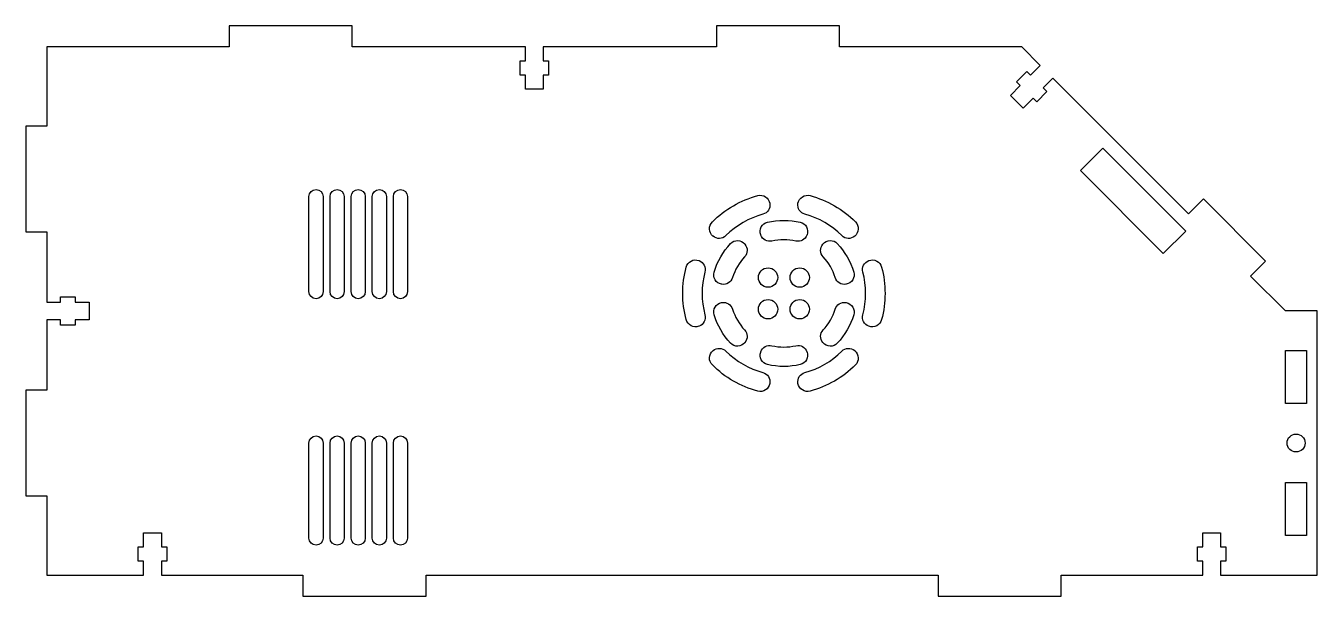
# Model space of a CAD drawing. Header units: millimetres. Extents: x 85 to 452, y -90 to 72.
import ezdxf

# ---------------------------------------------------------------- set-up
doc = ezdxf.new("R2010")
doc.units = ezdxf.units.MM
doc.layers.get('0').update_dxf_attribs({"linetype": 'CONTINUOUS'})

msp = doc.modelspace()

# ---------------------------------------------------------------- linework, layer by layer
for points in [[(125, -80.1), (123.5, -80.1), (123.5, -84), (163.73, -84), (163.73, -90), (198.73, -90), (198.73, -84), (344.27, -84), (344.27, -90), (379.27, -90), (379.27, -84), (419.5, -84), (419.5, -80.1), (418, -80.1), (418, -76), (419.5, -76), (419.5, -72), (424.6, -72), (424.6, -76), (426.1, -76), (426.1, -80.1), (424.6, -80.1), (424.6, -84), (452.05, -84), (452.05, -9), (443.05, -9), (433.14, 0.91), (437.38, 5.15), (419.7, 22.83), (415.46, 18.59), (376.92, 57.13), (374.17, 54.37), (375.23, 53.31), (372.33, 50.41), (371.27, 51.47), (368.44, 48.64), (364.83, 52.25), (367.66, 55.08), (366.6, 56.14), (369.5, 59.03), (370.56, 57.97), (373.32, 60.73), (368.05, 66), (316.27, 66), (316.27, 72), (281.27, 72), (281.27, 66), (232.05, 66), (232.05, 62.1), (233.55, 62.1), (233.55, 58), (232.05, 58), (232.05, 54), (226.95, 54), (226.95, 58), (225.45, 58), (225.45, 62.1), (226.95, 62.1), (226.95, 66), (177.73, 66), (177.73, 72), (142.73, 72), (142.73, 66), (90.95, 66), (90.95, 43.5), (84.95, 43.5), (84.95, 13.5), (90.95, 13.5), (90.95, -6.45), (94.85, -6.45), (94.85, -4.95), (98.95, -4.95), (98.95, -6.45), (102.95, -6.45), (102.95, -11.55), (98.95, -11.55), (98.95, -13.05), (94.85, -13.05), (94.85, -11.55), (90.95, -11.55), (90.95, -31.5), (84.95, -31.5), (84.95, -61.5), (90.95, -61.5), (90.95, -84), (118.4, -84), (118.4, -80.1), (116.9, -80.1), (116.9, -76), (118.4, -76), (118.4, -72), (123.5, -72), (123.5, -76), (125, -76)], [(414.67, 13.72), (408.3, 7.36), (384.76, 30.9), (391.13, 37.27)], [(443.05, -20.25), (449.05, -20.25), (449.05, -35.25), (443.05, -35.25)], [(443.05, -57.75), (449.05, -57.75), (449.05, -72.75), (443.05, -72.75)]]:
    msp.add_lwpolyline(points, close=True)
for points in [[(169.45, 23.5), (169.45, -3.5, -1), (165.45, -3.5), (165.45, 23.5, -1)], [(175.45, 23.5), (175.45, -3.5, -1), (171.45, -3.5), (171.45, 23.5, -1)], [(181.45, 23.5), (181.45, -3.5, -1), (177.45, -3.5), (177.45, 23.5, -1)], [(187.45, 23.5), (187.45, -3.5, -1), (183.45, -3.5), (183.45, 23.5, -1)], [(193.45, 23.5), (193.45, -3.5, -1), (189.45, -3.5), (189.45, 23.5, -1)], [(294.49, 18.47, 0.132866), (283.97, 12.4, -0.389566), (280.32, 12.24), (280.29, 12.27, -0.439826), (280.11, 16.32, -0.131968), (293.03, 23.77, -0.439826), (296.45, 21.6), (296.45, 21.55, -0.389566)], [(316.93, 12.4, 0.132866), (306.42, 18.47, -0.389566), (304.45, 21.55), (304.46, 21.6, -0.439826), (307.88, 23.77, -0.131968), (320.79, 16.32, -0.439826), (320.62, 12.27), (320.58, 12.24, -0.389566)], [(303.87, 10.86, 0.113582), (297.03, 10.86, -0.378666), (293.89, 12.57), (293.85, 12.66, -0.450471), (295.78, 16.22, -0.113928), (305.12, 16.22, -0.450471), (307.05, 12.66), (307.01, 12.57, -0.378666)], [(282.82, -1.4), (282.72, -1.38, -0.450471), (280.61, 2.07, -0.113928), (285.28, 10.15, -0.450471), (289.32, 10.05), (289.38, 9.97, -0.378666), (289.29, 6.39, 0.113582), (285.87, 0.47, -0.378666)], [(315.03, 0.47, 0.113582), (311.61, 6.39, -0.378666), (311.52, 9.97), (311.58, 10.05, -0.450471), (315.63, 10.15, -0.113928), (320.29, 2.07, -0.450471), (318.18, -1.38), (318.08, -1.4, -0.378666)], [(276.33, -13.31), (276.28, -13.33, -0.439826), (272.69, -11.46, -0.131968), (272.69, 3.46, -0.439826), (276.28, 5.33), (276.33, 5.31, -0.389566), (278.01, 2.07, 0.132866), (278.01, -10.07, -0.389566)], [(322.89, -10.07, 0.132866), (322.89, 2.07, -0.389566), (324.58, 5.31), (324.62, 5.33, -0.439826), (328.22, 3.46, -0.131968), (328.22, -11.46, -0.439826), (324.62, -13.33), (324.58, -13.31, -0.389566)], [(289.38, -17.97), (289.32, -18.05, -0.450471), (285.28, -18.15, -0.113928), (280.61, -10.07, -0.450471), (282.72, -6.62), (282.82, -6.6, -0.378666), (285.87, -8.47, 0.113582), (289.29, -14.39, -0.378666)], [(311.61, -14.39, 0.113582), (315.03, -8.47, -0.378666), (318.08, -6.6), (318.18, -6.62, -0.450471), (320.29, -10.07, -0.113928), (315.63, -18.15, -0.450471), (311.58, -18.05), (311.52, -17.97, -0.378666)], [(296.45, -29.55), (296.45, -29.6, -0.439826), (293.03, -31.77, -0.131968), (280.11, -24.32, -0.439826), (280.29, -20.27), (280.32, -20.24, -0.389566), (283.97, -20.4, 0.132866), (294.49, -26.47, -0.389566)], [(307.01, -20.57), (307.05, -20.66, -0.450471), (305.12, -24.22, -0.113928), (295.78, -24.22, -0.450471), (293.85, -20.66), (293.89, -20.57, -0.378666), (297.03, -18.86, 0.113582), (303.87, -18.86, -0.378666)], [(320.58, -20.24), (320.62, -20.27, -0.439826), (320.79, -24.32, -0.131968), (307.88, -31.77, -0.439826), (304.46, -29.6), (304.45, -29.55, -0.389566), (306.42, -26.47, 0.132866), (316.93, -20.4, -0.389566)], [(165.45, -73.5), (165.45, -46.5, -1), (169.45, -46.5), (169.45, -73.5, -1)], [(171.45, -73.5), (171.45, -46.5, -1), (175.45, -46.5), (175.45, -73.5, -1)], [(177.45, -73.5), (177.45, -46.5, -1), (181.45, -46.5), (181.45, -73.5, -1)], [(187.45, -46.5), (187.45, -73.5, -1), (183.45, -73.5), (183.45, -46.5, -1)], [(193.45, -46.5), (193.45, -73.5, -1), (189.45, -73.5), (189.45, -46.5, -1)]]:
    msp.add_lwpolyline(points, format="xyb", close=True)
for centre, radius in [((295.95, 0.5), 2.75), ((304.95, 0.5), 2.75), ((295.95, -8.5), 2.75), ((304.95, -8.5), 2.75), ((446.05, -46.5), 2.55)]:
    msp.add_circle(centre, radius)

doc.saveas('drawing.dxf')
